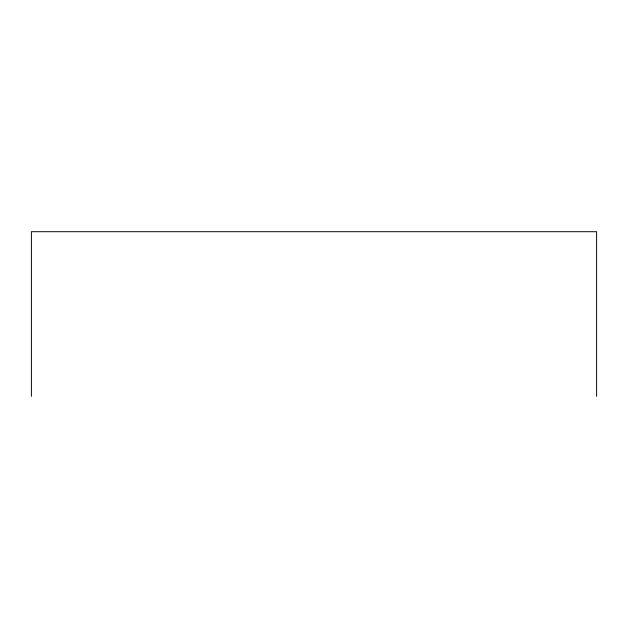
<?xml version="1.0" encoding="UTF-8"?>
<svg xmlns="http://www.w3.org/2000/svg" width="628" height="628" viewBox="0 0 628 628"><rect width="100%" height="100%" fill="white"/><g stroke="black" fill="none" stroke-linecap="round" stroke-linejoin="round"><path stroke-width="0.94" d="M596.6 396.299L596.6 231.701L31.4 231.701L31.4 396.299"/></g></svg>
